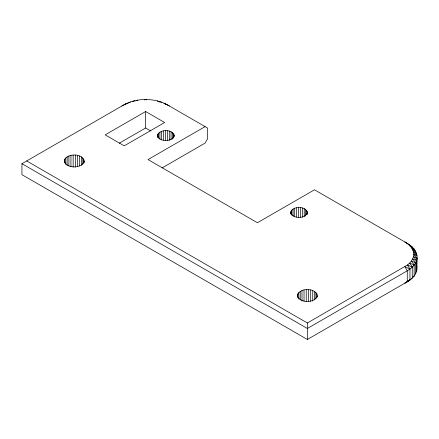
<?xml version="1.0" encoding="UTF-8"?>
<svg xmlns="http://www.w3.org/2000/svg" width="439" height="439" viewBox="0 0 439 439"><rect width="100%" height="100%" fill="white"/><g stroke="black" fill="none" stroke-linecap="round" stroke-linejoin="round"><path stroke-width="0.66" d="M21.95 163.698L307.366 328.482L407.26 270.808C411.925 268.092 416.359 263.861 417.05 258.247L413.747 254.329C413.648 248.831 409.362 244.561 404.879 241.971C409.022 244.309 413.247 247.003 415.59 251.3C418.576 256.793 416.348 263.334 417.05 269.233C416.359 274.847 411.925 279.078 407.26 281.794L307.366 339.468L21.95 174.684L21.95 163.698L124.226 104.652C137.303 97.776 153.957 97.776 167.034 104.652L207.471 127.996L207.471 138.982L205.09 143.103L162.134 167.901M157.453 135.256C159.823 128.879 172.763 128.918 174.239 135.843C171.868 142.22 158.929 142.181 157.453 135.256L157.453 137.231M290.645 213.475C290.827 205.216 308.085 205.463 307.432 214.056M307.432 212.739C305.067 219.116 292.122 219.077 290.645 212.152M84.304 162.276C84.074 153.057 67.452 152.745 64.248 160.301C65.449 168.867 81.111 168.971 84.304 161.607M317.392 296.852C317.446 287.068 297.28 287.068 297.335 296.852M317.392 296.177C314.033 303.267 300.693 303.267 297.335 296.177M408.813 280.307L404.879 283.166L409.955 280.038L409.955 269.052L407.491 264.969C410.849 262.429 413.692 258.697 413.747 254.329L417.05 255.904L413.489 252.046L416.562 253.577L416.562 255.514M412.66 277.201L414.147 276.032L414.147 265.046L411.442 261.018L415.59 262.851L415.59 273.837M145.627 111.517L105.195 134.861L124.226 145.847L164.658 122.503L145.627 111.517L145.627 127.996L119.26 143.218M205.09 126.624L148.009 159.582L257.419 222.749L314.5 189.791L407.26 243.343L412.259 247.031L409.691 245.593L414.147 249.105L411.442 247.64L415.59 251.3L412.715 249.807L416.562 253.577M26.708 160.954L307.366 322.989L407.491 264.969L412.259 267.121L412.259 278.106L407.491 281.448L409.955 280.038M127.2 103.143L121.844 106.024M128.797 102.819L130.493 101.875M413.066 276.619L414.147 276.032M132.38 101.749L134.043 100.866L135.097 101.096M136.71 100.674L137.797 100.13M144.612 99.955L145.627 99.532L146.642 99.955M128.226 103.138L124.226 104.652M159.434 102.046L160.767 101.875L161.898 102.507M167.034 104.652L166.376 104.471L169.416 106.024M164.148 103.582L165.816 104.246M414.147 265.046L409.691 263.071L412.259 267.121M416.562 271.56L416.562 260.574L412.715 258.851L415.59 262.851M417.05 258.247L413.489 256.612L416.562 260.574M409.955 269.052L404.879 266.687L407.26 270.808L407.26 281.794M157.217 100.866L158.88 101.749M164.06 103.143L165.794 104.136M145.627 127.996L150.818 130.992M416.803 265.727L417.05 266.89M316.887 293.603L316.887 297.554M315.91 292.423L315.91 299.019M314.5 291.403L314.5 299.974M312.733 290.591L312.733 301.138M310.697 290.025L310.697 301.231M308.496 289.735L308.496 301.598M307.366 322.989L307.366 339.468M307.311 211.571L307.311 214.21M306.707 210.457L306.707 214.408M306.235 289.735L306.235 301.598M305.659 209.452L305.659 216.043M304.227 208.624L304.227 216.537M304.029 290.025L304.029 301.231M302.493 208.02L302.493 217.25M301.994 290.591L301.994 301.138M300.556 207.674L300.556 217.557M300.227 291.403L300.227 299.974M298.822 292.423L298.822 299.019M298.531 207.603L298.531 217.486M297.84 293.603L297.84 297.554M296.539 207.812L296.539 217.042M294.69 208.295L294.69 216.861M293.093 209.013L293.093 216.262M291.842 209.935L291.842 215.209M291.013 211.005L291.013 214.298M174.118 134.674L174.118 136.65M173.515 133.555L173.515 138.17M172.467 132.556L172.467 139.147M171.034 131.727L171.034 139.635M169.3 131.124L169.3 140.348M167.363 130.773L167.363 140.661M165.338 130.701L165.338 140.59M163.346 130.915L163.346 140.14M161.497 131.393L161.497 139.964M159.9 132.117L159.9 139.366M158.649 133.039L158.649 138.312M157.821 134.104L157.821 137.402M83.8 159.028L83.8 162.984M82.823 157.853L82.823 164.444M81.413 156.833L81.413 165.404M79.646 156.021L79.646 165.909M77.61 155.455L77.61 166.661M75.404 155.165L75.404 167.029M73.148 155.165L73.148 167.029M70.942 155.455L70.942 166.661M68.907 156.021L68.907 165.909M67.14 156.833L67.14 165.404M65.729 157.853L65.729 164.444M64.752 159.028L64.752 162.984"/></g></svg>
